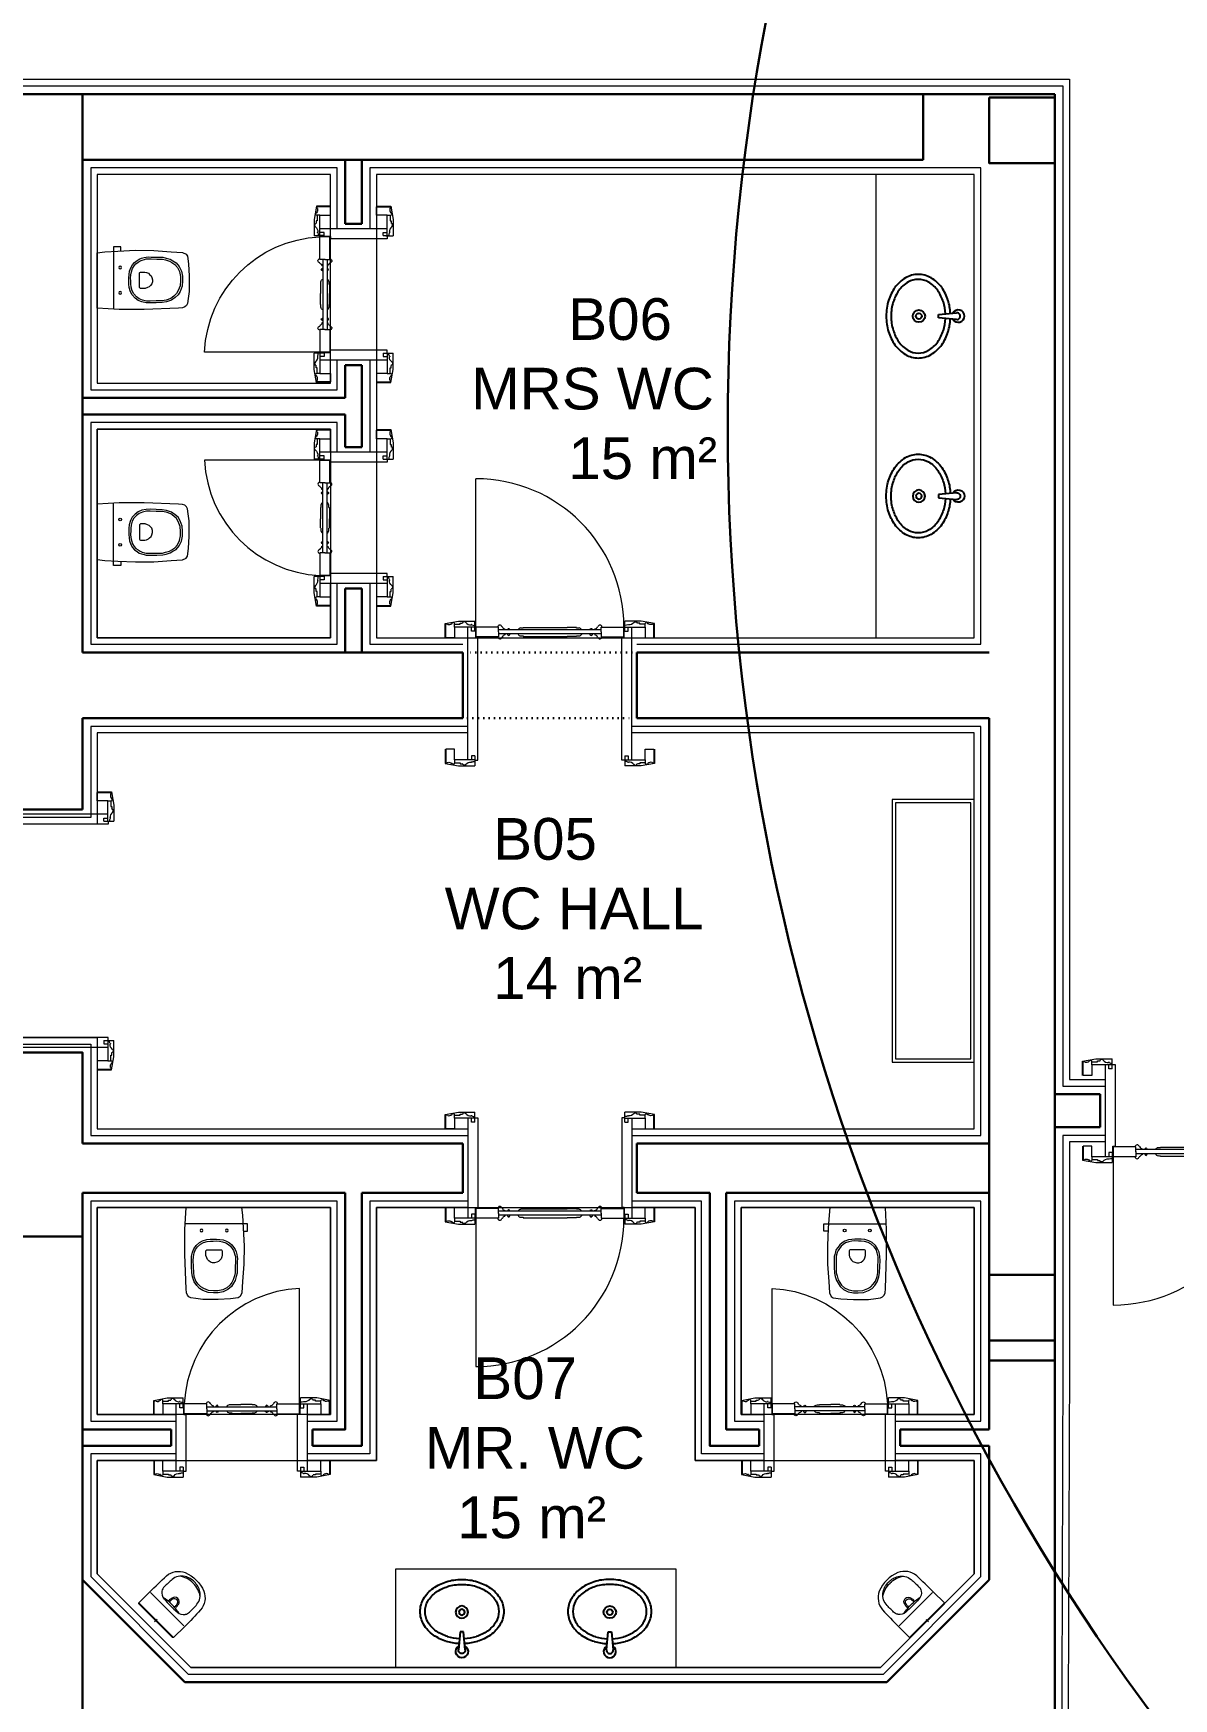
# Model space of a CAD drawing. Header units: millimetres. Extents: x 4346 to 24970, y -10214 to -5839.
# Drawn here: x 7151 to 7846, y -7929 to -6915 of the extents above; entities that cross this region are included whole.
import ezdxf

# ---------------------------------------------------------------- set-up
doc = ezdxf.new("R2010")
doc.units = ezdxf.units.MM
doc.set_wipeout_variables(frame=1)
doc.linetypes.add('A190-SU-10.01-01_R01$0$DOT2', pattern=[3.175, 0, -3.175])
doc.layers.add('a_mermer', color=143, linetype='Continuous', lineweight=0, transparency=0.2)
doc.layers.add('a_parke', color=35, linetype='Continuous', lineweight=0, transparency=0.2)
for name, color, linetype, lineweight in [('Duvar', 7, 'Continuous', 30), ('duvar mevcut', 55, 'Continuous', 30), ('Kolon', 6, 'Continuous', 35), ('QAPI_UST_KESIM', 1, 'Continuous', 5), ('TEFRIS', 11, 'Continuous', 15), ('Tefriş', 31, 'Continuous', 13), ('WL - ALÇIPAN KAPLAMA', 30, 'Continuous', 15), ('YAZıMAHAL', 152, 'Continuous', 20)]:
    doc.layers.add(name, color=color, linetype=linetype, lineweight=lineweight)
doc.layers.add('YH-A-01-R.Fi-100_TYPE2$0$A_furn-wet', color=113, linetype='Continuous')
doc.styles.add('STYLUS BT', font='stylu.ttf')

# ---------------------------------------------------------------- blocks, each defined once
blk = doc.blocks.new('kapipervaz')
at = {"layer": 'QAPI_UST_KESIM'}
for p, q in [((76393.2, 185959.7), (76395.2, 185959.7)), ((76393.2, 185959.7), (76393.2, 185956.3)), ((76395.2, 185959.7), (76395.2, 185957.2)), ((76405.6, 185957.2), (76405.6, 185963.7)), ((76405.6, 185963.7), (76410.8, 185963.7)), ((76410.8, 185963.7), (76410.8, 185955.7)), ((76393.2, 185957.2), (76405.6, 185957.2)), ((76402.2, 185954.9), (76400.8, 185954.9)), ((76405.6, 185955.5), (76402.2, 185955.5)), ((76402.2, 185955.5), (76402.2, 185954.9)), ((76405.6, 185957.2), (76405.6, 185955.5)), ((76405.6, 185955.5), (76405.6, 185955.1)), ((76407, 185955.1), (76407.2, 185955.1))]:
    blk.add_line(p, q, dxfattribs=at)
for centre, radius, start, end in [((76393.3, 185956.3), 0.154, 164.5943, 245.8606), ((76393.7, 185953.6), 2.61, 60.471, 98.9376), ((76395.2, 185956), 0.275, 217.0222, 348.7051), ((76395.7, 185952.3), 3.62, 35.9499, 94.6026), ((76399.6, 185955.1), 1.15, 211.4655, 352.0444), ((76406.3, 185955.3), 0.766, 199.2135, 337.6241), ((76409, 185953), 2.73, 74.455, 132.3462), ((76410.3, 185955.8), 0.516, 194.6871, 347.1328)]:
    blk.add_arc(centre, radius, start, end, dxfattribs=at)
blk = doc.blocks.new('papuc1')
at = {"layer": 'QAPI_UST_KESIM'}
for p, q in [((76393.2, 185928.6), (76401.3, 185930.1)), ((76393.2, 185920), (76393.2, 185928.6)), ((76401.3, 185930.1), (76411.2, 185930.1)), ((76411.2, 185925.7), (76411.2, 185930.1))]:
    blk.add_line(p, q, dxfattribs=at)
blk = doc.blocks.new('k16')
at = {"layer": 'QAPI_UST_KESIM'}
for p, q in [((-6.1, 27.3), (-6.1, -33.9)), ((-1.8, 27.3), (0, 27.3)), ((0, 27.3), (0, -27.3)), ((89.6, 27.3), (87.8, 27.3)), ((87.8, 27.3), (87.8, -27.3)), ((93.9, 27.3), (93.9, -33.9)), ((-1.4, -27.3), (0, -27.3)), ((-1.2, -27.8), (-1.2, -33.9)), ((-1.2, -33.8), (-1.2, -27.8)), ((12.6, -27.8), (-1.2, -27.8)), ((12.6, -30.8), (12.6, -27.8)), ((75.2, -29.5), (12.6, -29.5)), ((14.9, -27.6), (14.6, -27.6)), ((16.5, -29.5), (16.5, -28.9)), ((27.6, -28.3), (27.6, -28)), ((27.6, -28), (54.5, -28)), ((60.1, -28), (54.5, -28)), ((60.1, -28.3), (60.1, -28)), ((71.3, -29.5), (71.3, -28.9)), ((72.9, -27.6), (73.2, -27.6)), ((75.2, -27.8), (89, -27.8)), ((75.2, -30.8), (75.2, -27.8)), ((89.2, -27.3), (87.8, -27.3)), ((89, -27.8), (89, -33.9)), ((12.6, -33.8), (-1.2, -33.8)), ((12.6, -30.7), (12.6, -33.8)), ((75.2, -32), (12.6, -32)), ((14.9, -33.9), (14.6, -33.9)), ((16.5, -32), (16.5, -32.6)), ((27.6, -33.2), (27.6, -33.5)), ((27.6, -33.5), (54.5, -33.5)), ((60.1, -33.5), (54.5, -33.5)), ((60.1, -33.2), (60.1, -33.5)), ((71.3, -32), (71.3, -32.6)), ((72.9, -33.9), (73.2, -33.9)), ((75.2, -30.7), (75.2, -33.8)), ((75.2, -33.8), (89, -33.8))]:
    blk.add_line(p, q, dxfattribs=at)
for points in [[(-1.8, -33.8), (-1.4, -33.8), (-1.4, -27.3)], [(89.2, -27.3), (89.2, -33.8), (89.6, -33.8)], [(-1.2, -33.9), (-1.2, -124.1)]]:
    blk.add_lwpolyline(points, dxfattribs=at)
for points in [[(18, -29.5), (18, -29), (18.3, -29, -1), (19.3, -29), (19.5, -29), (19.5, -29.5)], [(68.3, -29.6), (68.3, -29.1), (68.5, -29.1, -1), (69.5, -29.1), (69.8, -29.1), (69.8, -29.6)], [(18, -32), (18, -32.5), (18.3, -32.5, 1), (19.3, -32.5), (19.5, -32.5), (19.5, -32)], [(68.3, -32), (68.3, -32.5), (68.5, -32.5, 1), (69.5, -32.5), (69.8, -32.5), (69.8, -32)]]:
    blk.add_lwpolyline(points, format="xyb", dxfattribs=at)
for centre, radius, start, end in [((13.4, -27.8), 1.2, 5.6023, 180.4803), ((16.8, -27), 2, 199.6761, 263.2827), ((26.3, -30.3), 1.92, 94.5143, 156.6514), ((27.1, -41.4), 13.1, 87.45, 94.1021), ((60.7, -41.4), 13.1, 85.8979, 92.55), ((61.5, -30.3), 1.92, 23.3486, 85.4857), ((71, -27), 2, 276.7173, 340.3239), ((74.4, -27.8), 1.2, 359.5197, 174.3977), ((-1.2, -33.9), 90.2, 270, 0), ((-1.2, -33.9), 90.2, 270, 0), ((13.4, -33.8), 1.2, 179.5197, 354.3977), ((16.8, -34.6), 2, 96.7173, 160.3239), ((26.3, -31.3), 1.92, 203.3486, 265.4857), ((27.1, -20.1), 13.1, 265.8979, 272.55), ((60.7, -20.1), 13.1, 267.45, 274.1021), ((61.5, -31.3), 1.92, 274.5143, 336.6514), ((71, -34.6), 2, 19.6761, 83.2827), ((74.4, -33.8), 1.2, 185.6023, 0.4803)]:
    blk.add_arc(centre, radius, start, end, dxfattribs=at)
for name, p in [('papuc1', (-76413, -185899.3)), ('kapipervaz', (-76303.6, -185991))]:
    blk.add_blockref(name, p, dxfattribs=at)
at = {"layer": 'QAPI_UST_KESIM', "rotation": 180}
for name, p in [('kapipervaz', (76391.4, 185984.4)), ('papuc1', (76500.8, 185892.7))]:
    blk.add_blockref(name, p, dxfattribs=at)
at = {"layer": 'QAPI_UST_KESIM', "extrusion": (0, 0, -1), "zscale": -1}
for name, p in [('papuc1', (-76500.8, -185899.3)), ('kapipervaz', (-76391.4, -185991))]:
    blk.add_blockref(name, p, dxfattribs=at)
at = {"layer": 'QAPI_UST_KESIM', "extrusion": (0, 0, -1), "zscale": -1, "rotation": 180}
for name, p in [('kapipervaz', (76303.6, 185984.4)), ('papuc1', (76413, 185892.7))]:
    blk.add_blockref(name, p, dxfattribs=at)
blk = doc.blocks.new('k06')
at = {"layer": 'QAPI_UST_KESIM'}
for p, q in [((13258.7, -985.5), (13258.7, -944.4)), ((13263.4, -951), (13264.8, -951)), ((13263.6, -950.5), (13263.6, -944.4)), ((13277.4, -944.5), (13263.6, -944.5)), ((13277.4, -950.5), (13263.6, -950.5)), ((13264.8, -985.5), (13264.8, -951)), ((13277.4, -947.6), (13277.4, -944.5)), ((13277.4, -946.3), (13320, -946.3)), ((13277.4, -947.5), (13277.4, -950.5)), ((13277.4, -948.8), (13320, -948.8)), ((13279.7, -944.4), (13279.4, -944.4)), ((13279.7, -950.6), (13279.4, -950.6)), ((13281.3, -946.3), (13281.3, -945.7)), ((13281.3, -948.8), (13281.3, -949.3)), ((13292.5, -945.1), (13292.5, -944.8)), ((13292.5, -944.8), (13298.1, -944.8)), ((13292.5, -949.9), (13292.5, -950.3)), ((13292.5, -950.3), (13298.1, -950.3)), ((13304.9, -944.8), (13298.1, -944.8)), ((13304.9, -950.3), (13298.1, -950.3)), ((13304.9, -945.1), (13304.9, -944.8)), ((13304.9, -949.9), (13304.9, -950.3)), ((13316, -946.3), (13316, -945.7)), ((13316, -948.8), (13316, -949.3)), ((13317.7, -944.4), (13318, -944.4)), ((13317.7, -950.6), (13318, -950.6)), ((13320, -944.5), (13333.8, -944.5)), ((13320, -947.6), (13320, -944.5)), ((13320, -947.5), (13320, -950.5)), ((13320, -950.5), (13333.8, -950.5)), ((13332.6, -985.5), (13332.6, -951)), ((13334, -951), (13332.6, -951)), ((13333.8, -950.5), (13333.8, -944.4)), ((13333.8, -944.5), (13333.8, -950.5)), ((13338.7, -985.5), (13338.7, -944.4)), ((13263, -985.5), (13264.8, -985.5)), ((13334.4, -985.5), (13332.6, -985.5))]:
    blk.add_line(p, q, dxfattribs=at)
for points in [[(13333.8, -944.4), (13333.8, -874.2)], [(13263.4, -951), (13263.4, -944.5), (13263, -944.5)], [(13334.4, -944.5), (13334, -944.5), (13334, -951)]]:
    blk.add_lwpolyline(points, dxfattribs=at)
for points in [[(13284.3, -946.3), (13284.3, -945.8), (13284.1, -945.8, 1), (13283.1, -945.8), (13282.8, -945.8), (13282.8, -946.3)], [(13284.3, -948.7), (13284.3, -949.2), (13284.1, -949.2, -1), (13283.1, -949.2), (13282.8, -949.2), (13282.8, -948.7)], [(13314.6, -946.3), (13314.6, -945.8), (13314.3, -945.8, 1), (13313.3, -945.8), (13313.1, -945.8), (13313.1, -946.3)], [(13314.6, -948.8), (13314.6, -949.3), (13314.3, -949.3, -1), (13313.3, -949.3), (13313.1, -949.3), (13313.1, -948.8)]]:
    blk.add_lwpolyline(points, format="xyb", dxfattribs=at)
for centre, radius, start, end in [((13337.3, -947.9), 73.8, 92.7152, 177.2848), ((13278.2, -944.5), 1.2, 5.6023, 180.4803), ((13278.2, -950.5), 1.2, 179.5197, 354.3977), ((13281.6, -943.7), 2, 199.6761, 263.2827), ((13281.6, -951.3), 2, 96.7173, 160.3239), ((13291.1, -947), 1.92, 94.5143, 156.6514), ((13291.1, -948), 1.92, 203.3486, 265.4857), ((13291.9, -958.2), 13.1, 87.45, 94.1021), ((13291.9, -936.9), 13.1, 265.8979, 272.55), ((13305.5, -958.2), 13.1, 85.8979, 92.55), ((13305.5, -936.9), 13.1, 267.45, 274.1021), ((13306.3, -947), 1.92, 23.3486, 85.4857), ((13306.3, -948), 1.92, 274.5143, 336.6514), ((13315.8, -943.7), 2, 276.7173, 340.3239), ((13315.8, -951.3), 2, 19.6761, 83.2827), ((13319.2, -944.5), 1.2, 359.5197, 174.3977), ((13319.2, -950.5), 1.2, 185.6023, 0.4803)]:
    blk.add_arc(centre, radius, start, end, dxfattribs=at)
for name, p in [('papuc1', (-63148.2, -186871)), ('kapipervaz', (-63058.8, -186942.7))]:
    blk.add_blockref(name, p, dxfattribs=at)
at = {"layer": 'QAPI_UST_KESIM', "rotation": 180}
for name, p in [('kapipervaz', (89656.1, 185012.7)), ('papuc1', (89745.6, 184941))]:
    blk.add_blockref(name, p, dxfattribs=at)
at = {"layer": 'QAPI_UST_KESIM', "extrusion": (0, 0, -1), "zscale": -1}
for name, p in [('papuc1', (-89745.6, -186871)), ('kapipervaz', (-89656.1, -186942.7))]:
    blk.add_blockref(name, p, dxfattribs=at)
at = {"layer": 'QAPI_UST_KESIM', "extrusion": (0, 0, -1), "zscale": -1, "rotation": 180}
for name, p in [('kapipervaz', (63058.8, 185012.7)), ('papuc1', (63148.2, 184941))]:
    blk.add_blockref(name, p, dxfattribs=at)
blk = doc.blocks.new('YH-A-01-R.Fi-100_TYPE1$0$metropole')
blk.add_wipeout([(-16.9, 0), (16.9, 0), (17.4, -9.8), (17.6, -13.4), (17.6, -28.6), (17.3, -39), (16.8, -50.7), (16.7, -51.8), (16.1, -53.4), (15.2, -54.4), (14, -54.9), (6.7, -55.9), (-2.6, -56), (-14.8, -55), (-16.1, -54.1), (-17.1, -51.9), (-18.3, -34.4), (-18.4, -23.2), (-17.7, -9.8), (-17.4, -4.7)])
for points in [[(-2.6, -56), (2.6, -56), (6.7, -55.9), (11, -55.3), (14, -54.9), (15.2, -54.4), (16.1, -53.4), (16.7, -51.8), (16.9, -49.5), (17.6, -28.6), (17.6, -24.2), (17.6, -13.4), (16.9, 0), (-16.9, 0), (-16.9, 0), (-17.4, -4.7), (-17.9, -12.5), (-18.4, -23.2), (-18.3, -34.4), (-17.5, -44.9), (-17.1, -51.9), (-16.1, -54.1), (-14.8, -55), (-10.2, -55.6)], [(0.5, -19.2), (-1.7, -19.2), (-3.6, -19.4), (-5.6, -19.7), (-7.7, -20.4), (-9.5, -21.5), (-10.9, -22.6), (-12.1, -24.2), (-13, -25.6), (-13.5, -27), (-13.9, -28.5), (-14.2, -29.7), (-14.3, -31.2), (-14.2, -32.8), (-14.2, -36.3), (-14.1, -39.9), (-13.6, -41.9), (-12.9, -44.4), (-11.9, -46.1), (-10.7, -48.1), (-8.5, -49.8), (-5.7, -51.2), (-2.6, -51.8), (0.3, -51.9), (3.5, -51.6), (6.7, -50.4), (8.8, -49.2), (10.4, -47.5), (12, -45.2), (13, -42.2), (13.4, -39.6), (13.6, -35.8), (13.7, -32.3), (13.6, -29.8), (13.1, -27.1), (12.2, -25), (10.8, -23), (8.8, -21.3), (6.9, -20.2), (4.3, -19.5), (2.2, -19.3)], [(3.9, -25.7), (-4.6, -25.7), (-4.9, -25.9), (-5.1, -26.3), (-5.1, -29), (-4.9, -30), (-4.4, -31.1), (-3.7, -31.9), (-2.9, -32.8), (-1.8, -33.3), (-0.4, -33.7), (0.8, -33.7), (2.1, -33.3), (3.1, -32.4), (3.9, -31.5), (4.3, -30.6), (4.8, -29.2), (4.8, -26.3), (4.5, -25.9), (4.2, -25.8)]]:
    blk.add_lwpolyline(points, close=True)
for points in [[(-18, -14.3), (-20.5, -14.3), (-20.5, -9.8), (-17.7, -9.8), (17.4, -9.8)], [(0.5, -20.4), (-1.7, -20.3), (-3.5, -20.5), (-5.3, -20.8), (-7.3, -21.5), (-8.9, -22.4), (-10.1, -23.4), (-11.1, -24.8), (-11.9, -26.1), (-12.4, -27.3), (-12.8, -28.7), (-13.1, -29.8), (-13.1, -31.2), (-13.1, -32.8), (-13, -36.3), (-13, -39.7), (-12.5, -41.6), (-11.8, -43.9), (-10.9, -45.5), (-9.8, -47.3), (-7.9, -48.9), (-5.4, -50.1), (-2.5, -50.7), (0.2, -50.7), (3.2, -50.4), (6.2, -49.3), (8, -48.3), (9.5, -46.7), (10.9, -44.7), (11.9, -41.9), (12.3, -39.5), (12.4, -35.8), (12.6, -32.3), (12.5, -29.9), (12, -27.5), (11.2, -25.6), (10, -23.8), (8.2, -22.2), (6.4, -21.2), (4.1, -20.6), (2.1, -20.4), (0.5, -20.4)]]:
    blk.add_lwpolyline(points)
for centre in [(-7.9, -14), (7.5, -14)]:
    blk.add_circle(centre, 0.84)
blk = doc.blocks.new('fghdgfhhg')
at = {"layer": 'YH-A-01-R.Fi-100_TYPE2$0$A_furn-wet'}
for p, q in [((14593.5, -5515.4), (14604.5, -5514.4)), ((14593.5, -5517.4), (14593.5, -5515.4)), ((14604.5, -5518.4), (14593.5, -5517.4))]:
    blk.add_line(p, q, dxfattribs=at)
for radius in [3.77, 1.77]:
    blk.add_circle((14581.5, -5516.4), radius, dxfattribs=at)
for centre, radius, start, end in [((14584, -5511.2), 21, 120.3538, 144.7276), ((14584, -5511.2), 18, 120.3538, 144.7276), ((14581.1, -5506.4), 15.4, 90, 120.3538), ((14581.1, -5506.4), 12.4, 90, 120.3538), ((14581.1, -5506.4), 15.4, 59.6462, 90), ((14581.1, -5506.4), 12.4, 59.6462, 90), ((14578.3, -5511.2), 18, 35.2724, 59.6462), ((14578.3, -5511.2), 21, 35.2724, 59.6462), ((14588.5, -5514.4), 26.5, 144.7276, 163.6705), ((14588.5, -5514.4), 23.5, 144.7276, 163.6705), ((14573.8, -5514.4), 23.5, 16.3295, 35.2724), ((14573.8, -5514.4), 26.5, 16.3295, 35.2724), ((14595.5, -5516.4), 33.9, 163.6705, 180), ((14595.5, -5516.4), 30.9, 163.6705, 180), ((14566.8, -5516.4), 30.9, 2.5452, 16.3295), ((14566.8, -5516.4), 33.9, 2.7799, 16.3295), ((14605.5, -5516.4), 3.77, 208.3615, 151.6385), ((14604.7, -5516.4), 2.01, 264.8056, 95.1944), ((14595.5, -5516.4), 33.9, 180, 196.3295), ((14588.5, -5518.5), 26.5, 196.3295, 215.2724), ((14595.5, -5516.4), 30.9, 180, 196.3295), ((14588.5, -5518.5), 23.5, 196.3295, 215.2724), ((14573.8, -5518.5), 23.5, 324.7276, 343.6705), ((14573.8, -5518.5), 26.5, 324.7276, 343.6705), ((14566.8, -5516.4), 30.9, 343.6705, 357.4548), ((14566.8, -5516.4), 33.9, 343.6705, 357.2201), ((14584, -5521.7), 21, 215.2724, 239.6462), ((14584, -5521.7), 18, 215.2724, 239.6462), ((14578.3, -5521.7), 18, 300.3538, 324.7276), ((14578.3, -5521.7), 21, 300.3538, 324.7276), ((14581.1, -5526.5), 15.4, 239.6462, 270), ((14581.1, -5526.5), 12.4, 239.6462, 270), ((14581.1, -5526.5), 12.4, 270, 300.3538), ((14581.1, -5526.5), 15.4, 270, 300.3538)]:
    blk.add_arc(centre, radius, start, end, dxfattribs=at)
blk = doc.blocks.new('Pisuar')
at = {"color": 0}
blk.add_wipeout([(7778.6, 24302.9), (7761.6, 24303), (7754.6, 24303.2), (7750.5, 24304.3), (7748, 24306), (7746.3, 24307.9), (7745, 24310.2), (7744, 24313.6), (7743.6, 24316.3), (7743.7, 24320.2), (7744.5, 24324), (7745.8, 24327.2), (7747, 24328.8), (7748.9, 24330.5), (7751, 24331.6), (7753, 24332.3), (7753.8, 24332.5), (7756.5, 24332.6), (7763.2, 24332.8), (7770.1, 24332.9), (7778.1, 24332.9), (7778.6, 24332.9)], dxfattribs=at)
for p, q in [((7768.6, 24332.9), (7768.6, 24332.9)), ((7768.6, 24332.3), (7768.6, 24303.5)), ((7778.1, 24332.9), (7778.1, 24302.9)), ((7777.4, 24317.9), (7779.5, 24317.9)), ((7768.6, 24302.9), (7768.6, 24302.9))]:
    blk.add_line(p, q, dxfattribs=at)
blk.add_lwpolyline([(7768.6, 24332.9), (7778.1, 24332.9), (7778.6, 24332.4), (7778.6, 24303.4), (7778.1, 24302.9), (7768.6, 24302.9, -0.006337), (7754.6, 24303.2, -0.268631), (7745.1, 24309.9, -0.189462), (7745.1, 24325.9, -0.268631), (7754.6, 24332.6, -0.006337)], format="xyb", close=True, dxfattribs=at)
for centre, radius, start, end in [((7760.4, 24318.4), 14.1, 143.7757, 182.0592), ((7754.5, 24319.9), 8.73, 94.9893, 149.8807), ((7759.8, 24238.1), 90.7, 89.6575, 93.8236), ((7760.4, 24324.4), 4.38, 52.1143, 91.535), ((7759.6, 24323), 6.02, 5.0611, 53.8927), ((7757.1, 24318.2), 11.9, 149.0087, 181.3896), ((7757.1, 24317.6), 11.9, 178.6104, 210.9913), ((7760.4, 24317.4), 14.1, 177.9408, 216.2243), ((7762.3, 24317.9), 2.8, 99.8205, 180.1799), ((7762.3, 24317.9), 2.8, 179.8201, 260.1795), ((7762.6, 24317.9), 2.14, 104.3174, 180.1714), ((7762.6, 24317.9), 2.14, 179.8286, 255.6826), ((7764.6, 24305.9), 15, 91.6951, 100.5635), ((7764.9, 24305.9), 14.3, 94.5284, 101.2438), ((7764.9, 24329.9), 14.3, 258.7562, 265.4716), ((7763.6, 24319), 1.25, 34.6133, 86.3141), ((7763.6, 24316.8), 1.25, 273.6859, 325.3868), ((7799.9, 24317.9), 35.3, 168.6593, 179.9709), ((7799.9, 24317.9), 35.3, 180.0291, 191.3407), ((7712.2, 24318), 53.6, 359.8771, 5.9485), ((7712.2, 24317.8), 53.6, 354.0515, 0.1229), ((7754.5, 24315.9), 8.73, 210.1193, 265.0107), ((7759.8, 24397.7), 90.7, 266.1764, 270.3425), ((7760.4, 24311.3), 4.38, 268.465, 307.8857), ((7764.6, 24329.9), 15, 259.4365, 268.3049), ((7759.6, 24312.7), 6.02, 306.1073, 354.9389)]:
    blk.add_arc(centre, radius, start, end, dxfattribs=at)
blk = doc.blocks.new('k15')
at = {"layer": 'QAPI_UST_KESIM'}
for p, q in [((-6.1, -41.5), (-6.1, 39.6)), ((-1.4, 33), (0, 33)), ((-1.2, 33.5), (-1.2, 39.6)), ((-1.2, 39.5), (-1.2, 33.5)), ((12.6, 39.5), (-1.2, 39.5)), ((12.6, 33.5), (-1.2, 33.5)), ((0, -41.5), (0, 33)), ((12.6, 36.5), (12.6, 39.5)), ((75.2, 37.7), (12.6, 37.7)), ((12.6, 36.6), (12.6, 33.5)), ((75.2, 35.3), (12.6, 35.3)), ((14.9, 39.6), (14.6, 39.6)), ((14.9, 33.4), (14.6, 33.4)), ((16.5, 37.7), (16.5, 38.3)), ((16.5, 35.3), (16.5, 34.7)), ((27.6, 38.9), (27.6, 39.2)), ((27.6, 39.2), (54.5, 39.2)), ((27.6, 34.1), (27.6, 33.8)), ((27.6, 33.8), (54.5, 33.8)), ((60.1, 39.2), (54.5, 39.2)), ((60.1, 33.8), (54.5, 33.8)), ((60.1, 38.9), (60.1, 39.2)), ((60.1, 34.1), (60.1, 33.8)), ((71.3, 37.7), (71.3, 38.3)), ((71.3, 35.3), (71.3, 34.7)), ((72.9, 39.6), (73.2, 39.6)), ((72.9, 33.4), (73.2, 33.4)), ((75.2, 39.5), (89, 39.5)), ((75.2, 36.5), (75.2, 39.5)), ((75.2, 36.6), (75.2, 33.5)), ((75.2, 33.5), (89, 33.5)), ((87.8, -41.5), (87.8, 33)), ((89.2, 33), (87.8, 33)), ((89, 33.5), (89, 39.6)), ((93.9, -41.5), (93.9, 39.6)), ((-1.8, -41.5), (0, -41.5)), ((89.6, -41.5), (87.8, -41.5))]:
    blk.add_line(p, q, dxfattribs=at)
for points in [[(-1.2, 39.6), (-1.2, 129.8)], [(-1.8, 39.6), (-1.4, 39.6), (-1.4, 33)], [(89.2, 33), (89.2, 39.6), (89.6, 39.6)]]:
    blk.add_lwpolyline(points, dxfattribs=at)
for points in [[(18, 37.7), (18, 38.2), (18.3, 38.2, -1), (19.3, 38.2), (19.5, 38.2), (19.5, 37.7)], [(18, 35.3), (18, 34.8), (18.3, 34.8, 1), (19.3, 34.8), (19.5, 34.8), (19.5, 35.3)], [(68.3, 37.7), (68.3, 38.2), (68.5, 38.2, -1), (69.5, 38.2), (69.8, 38.2), (69.8, 37.7)], [(68.3, 35.3), (68.3, 34.8), (68.5, 34.8, 1), (69.5, 34.8), (69.8, 34.8), (69.8, 35.3)]]:
    blk.add_lwpolyline(points, format="xyb", dxfattribs=at)
for centre, radius, start, end in [((-1.2, 39.6), 90.2, 0, 90), ((-1.2, 39.6), 90.2, 0, 90), ((13.4, 39.5), 1.2, 5.6023, 180.4803), ((74.4, 39.5), 1.2, 359.5197, 174.3977), ((13.4, 33.5), 1.2, 179.5197, 354.3977), ((16.8, 40.3), 2, 199.6761, 263.2827), ((16.8, 32.7), 2, 96.7173, 160.3239), ((26.3, 37), 1.92, 94.5143, 156.6514), ((26.3, 36), 1.92, 203.3486, 265.4857), ((27.1, 25.8), 13.1, 87.45, 94.1021), ((27.1, 47.2), 13.1, 265.8979, 272.55), ((60.7, 25.8), 13.1, 85.8979, 92.55), ((60.7, 47.2), 13.1, 267.45, 274.1021), ((61.5, 37), 1.92, 23.3486, 85.4857), ((61.5, 36), 1.92, 274.5143, 336.6514), ((71, 40.3), 2, 276.7173, 340.3239), ((71, 32.7), 2, 19.6761, 83.2827), ((74.4, 33.5), 1.2, 185.6023, 0.4803)]:
    blk.add_arc(centre, radius, start, end, dxfattribs=at)
at = {"layer": 'QAPI_UST_KESIM', "extrusion": (0, 0, -1), "xscale": -1, "zscale": -1}
for name, p in [('papuc1', (76413, -185887)), ('kapipervaz', (76303.6, -185998.6))]:
    blk.add_blockref(name, p, dxfattribs=at)
at = {"layer": 'QAPI_UST_KESIM', "extrusion": (0, 0, -1), "xscale": -1, "zscale": -1, "rotation": 180}
for name, p in [('kapipervaz', (-76391.4, 185996.7)), ('papuc1', (-76500.8, 185885.1))]:
    blk.add_blockref(name, p, dxfattribs=at)
at = {"layer": 'QAPI_UST_KESIM', "xscale": -1}
for name, p in [('papuc1', (76500.8, -185887)), ('kapipervaz', (76391.4, -185998.6))]:
    blk.add_blockref(name, p, dxfattribs=at)
at = {"layer": 'QAPI_UST_KESIM', "xscale": -1, "rotation": 180}
for name, p in [('kapipervaz', (-76303.6, 185996.7)), ('papuc1', (-76413, 185885.1))]:
    blk.add_blockref(name, p, dxfattribs=at)
blk = doc.blocks.new('k17')
at = {"layer": 'QAPI_UST_KESIM'}
for p, q in [((-6.1, 24.8), (-6.1, -31.4)), ((-1.8, 24.8), (0, 24.8)), ((0, 24.8), (0, -24.8)), ((89.6, 24.8), (87.8, 24.8)), ((87.8, 24.8), (87.8, -24.8)), ((93.9, 24.8), (93.9, -31.4)), ((-1.4, -24.8), (0, -24.8)), ((-1.2, -25.3), (-1.2, -31.4)), ((-1.2, -31.3), (-1.2, -25.3)), ((12.6, -25.3), (-1.2, -25.3)), ((12.6, -28.3), (12.6, -25.3)), ((75.2, -27), (12.6, -27)), ((12.6, -28.2), (12.6, -31.3)), ((75.2, -29.5), (12.6, -29.5)), ((14.9, -25.1), (14.6, -25.1)), ((16.5, -27), (16.5, -26.4)), ((16.5, -29.5), (16.5, -30.1)), ((27.6, -25.8), (27.6, -25.5)), ((27.6, -25.5), (54.5, -25.5)), ((60.1, -25.5), (54.5, -25.5)), ((60.1, -25.8), (60.1, -25.5)), ((71.3, -27), (71.3, -26.4)), ((71.3, -29.5), (71.3, -30.1)), ((72.9, -25.1), (73.2, -25.1)), ((75.2, -25.3), (89, -25.3)), ((75.2, -28.3), (75.2, -25.3)), ((75.2, -28.2), (75.2, -31.3)), ((89.2, -24.8), (87.8, -24.8)), ((89, -25.3), (89, -31.4)), ((12.6, -31.3), (-1.2, -31.3)), ((14.9, -31.4), (14.6, -31.4)), ((27.6, -30.7), (27.6, -31)), ((27.6, -31), (54.5, -31)), ((60.1, -31), (54.5, -31)), ((60.1, -30.7), (60.1, -31)), ((72.9, -31.4), (73.2, -31.4)), ((75.2, -31.3), (89, -31.3))]:
    blk.add_line(p, q, dxfattribs=at)
for points in [[(-1.8, -31.3), (-1.4, -31.3), (-1.4, -24.8)], [(89.2, -24.8), (89.2, -31.3), (89.6, -31.3)], [(-1.2, -31.4), (-1.2, -121.6)]]:
    blk.add_lwpolyline(points, dxfattribs=at)
for points in [[(18, -27), (18, -26.5), (18.3, -26.5, -1), (19.3, -26.5), (19.5, -26.5), (19.5, -27)], [(18, -29.5), (18, -30), (18.3, -30, 1), (19.3, -30), (19.5, -30), (19.5, -29.5)], [(68.3, -27.1), (68.3, -26.6), (68.5, -26.6, -1), (69.5, -26.6), (69.8, -26.6), (69.8, -27.1)], [(68.3, -29.5), (68.3, -30), (68.5, -30, 1), (69.5, -30), (69.8, -30), (69.8, -29.5)]]:
    blk.add_lwpolyline(points, format="xyb", dxfattribs=at)
for centre, radius, start, end in [((13.4, -25.3), 1.2, 5.6023, 180.4803), ((16.8, -24.5), 2, 199.6761, 263.2827), ((16.8, -32.1), 2, 96.7173, 160.3239), ((26.3, -27.8), 1.92, 94.5143, 156.6514), ((26.3, -28.8), 1.92, 203.3486, 265.4857), ((27.1, -38.9), 13.1, 87.45, 94.1021), ((60.7, -38.9), 13.1, 85.8979, 92.55), ((61.5, -27.8), 1.92, 23.3486, 85.4857), ((61.5, -28.8), 1.92, 274.5143, 336.6514), ((71, -24.5), 2, 276.7173, 340.3239), ((71, -32.1), 2, 19.6761, 83.2827), ((74.4, -25.3), 1.2, 359.5197, 174.3977), ((-1.2, -31.4), 90.2, 270, 0), ((-1.2, -31.4), 90.2, 270, 0), ((13.4, -31.3), 1.2, 179.5197, 354.3977), ((27.1, -17.6), 13.1, 265.8979, 272.55), ((60.7, -17.6), 13.1, 267.45, 274.1021), ((74.4, -31.3), 1.2, 185.6023, 0.4803)]:
    blk.add_arc(centre, radius, start, end, dxfattribs=at)
for name, p in [('papuc1', (-76413, -185901.8)), ('kapipervaz', (-76303.6, -185988.5))]:
    blk.add_blockref(name, p, dxfattribs=at)
at = {"layer": 'QAPI_UST_KESIM', "rotation": 180}
for name, p in [('kapipervaz', (76391.4, 185981.9)), ('papuc1', (76500.8, 185895.2))]:
    blk.add_blockref(name, p, dxfattribs=at)
at = {"layer": 'QAPI_UST_KESIM', "extrusion": (0, 0, -1), "zscale": -1}
for name, p in [('papuc1', (-76500.8, -185901.8)), ('kapipervaz', (-76391.4, -185988.5))]:
    blk.add_blockref(name, p, dxfattribs=at)
at = {"layer": 'QAPI_UST_KESIM', "extrusion": (0, 0, -1), "zscale": -1, "rotation": 180}
for name, p in [('kapipervaz', (76303.6, 185981.9)), ('papuc1', (76413, 185895.2))]:
    blk.add_blockref(name, p, dxfattribs=at)
blk = doc.blocks.new('k24')
at = {"layer": 'QAPI_UST_KESIM'}
for p, q in [((60.7, -2.9), (-30.4, -2.9)), ((-30.4, -7.6), (-30.4, -7.2)), ((-30.4, -7.6), (-23.8, -7.6)), ((-30.4, -7.8), (-23.8, -7.8)), ((-30.1, -7.8), (-24.1, -7.8)), ((-23.8, -7.6), (-23.8, -9)), ((60.7, -9), (-23.8, -9)), ((60.7, -7.2), (60.7, -9)), ((-30.4, -140), (-23.8, -140)), ((-30.4, -140.2), (-30.4, -140.6)), ((-30.4, -140.2), (-23.8, -140.2)), ((-30.1, -140), (-24.1, -140)), ((-23.8, -140.2), (-23.8, -138.8)), ((60.7, -138.8), (-23.8, -138.8)), ((60.7, -140.6), (60.7, -138.8)), ((60.7, -144.9), (-30.4, -144.9))]:
    blk.add_line(p, q, dxfattribs=at)
at = {"layer": 'QAPI_UST_KESIM', "extrusion": (0, 0, -1), "zscale": -1}
for name, p, rotation in [('papuc1', (-185896.2, 76404), 270), ('kapipervaz', (185987.5, -76400.4), 90), ('kapipervaz', (-186017.8, 76252.6), 270), ('papuc1', (185865.9, -76551.8), 90)]:
    blk.add_blockref(name, p, dxfattribs=dict(at, rotation=rotation))
at = {"layer": 'QAPI_UST_KESIM', "extrusion": (0, 0, -1), "xscale": -1, "zscale": -1}
for name, p, rotation in [('papuc1', (185865.9, 76404), 90), ('kapipervaz', (-186017.8, -76400.4), 270), ('papuc1', (-185896.2, -76551.8), 270), ('kapipervaz', (185987.5, 76252.6), 90)]:
    blk.add_blockref(name, p, dxfattribs=dict(at, rotation=rotation))

msp = doc.modelspace()

# ---------------------------------------------------------------- hatches: boundary and pattern name
at = {"layer": 'Duvar'}
h = msp.add_hatch(color=256, dxfattribs=at)
h.dxf.hatch_style = 1
h.paths.add_polyline_path([(4423.2, -10136.8), (10254.2, -10136.8), (10254.2, -6058.9), (4423.2, -6058.9)], flags=16)
h.paths.add_polyline_path([(4345.7, -10214.3), (10331.8, -10214.3), (10331.8, -5981.3), (4345.7, -5981.3)])
at = {"layer": 'Duvar', "true_color": 0x636466}
h = msp.add_hatch(color=251, dxfattribs=at)
h.dxf.hatch_style = 1
h.paths.add_polyline_path([(4475, -10085.1), (10202.5, -10085.1), (10202.5, -6110.6), (4475, -6110.6)], flags=16)
h.paths.add_polyline_path([(4423.2, -10136.8), (10254.2, -10136.8), (10254.2, -6058.9), (4423.2, -6058.9)])
at = {"layer": 'Duvar'}
h = msp.add_hatch(color=256, dxfattribs=at)
h.dxf.hatch_style = 1
h.paths.add_polyline_path([(4505.1, -10054.9), (10172.4, -10054.9), (10172.4, -6140.7), (4505.1, -6140.7)], flags=16)
h.paths.add_polyline_path([(4475, -10085.1), (10202.5, -10085.1), (10202.5, -6110.6), (4475, -6110.6)])

# ---------------------------------------------------------------- linework, layer by layer
at = {"color": 1, "lineweight": 30}
msp.add_lwpolyline([(7733.3, -6954), (7773.3, -6954), (7773.3, -6994), (7733.3, -6994), (7733.3, -6954)], dxfattribs=at)
at = {"layer": 'a_mermer'}
msp.add_lwpolyline([(7360.3, -7283), (7724.3, -7283), (7724.3, -7001), (7360.3, -7001)], close=True, dxfattribs=at)
at = {"layer": 'Duvar'}
for p, q in [((7693.3, -6952), (7181.3, -6952)), ((7693.3, -6992), (7181.3, -6992)), ((7341.3, -7031), (7351.3, -7031)), ((7341.3, -7117), (7351.3, -7117)), ((7341.3, -7137), (7181.3, -7137)), ((7341.3, -7147), (7181.3, -7147)), ((7341.3, -7167), (7351.3, -7167)), ((7341.3, -7253), (7351.3, -7253)), ((7801, -7561), (7773.3, -7561)), ((7801, -7561), (7801, -7581)), ((7801, -7581), (7773.3, -7581)), ((7235.3, -7765), (7235.3, -7775)), ((7321.3, -7765), (7321.3, -7775)), ((7593.3, -7765), (7593.3, -7775)), ((7679.3, -7765), (7679.3, -7775))]:
    msp.add_line(p, q, dxfattribs=at)
for points in [[(7341.3, -7031), (7341.3, -6992)], [(7351.3, -7031), (7351.3, -6992)], [(7341.3, -7137), (7341.3, -7117)], [(7351.3, -7167), (7351.3, -7117)], [(7341.3, -7167), (7341.3, -7147)], [(7341.3, -7292), (7341.3, -7253)], [(7351.3, -7292), (7351.3, -7253)], [(7181.3, -7591), (7181.3, -7535.5), (7121.3, -7535.5), (7121.3, -7647.5)], [(7412.8, -7591), (7181.3, -7591)], [(7412.8, -7621), (7412.8, -7591)], [(7733.3, -7591), (7518.8, -7591)], [(7518.8, -7621), (7518.8, -7591)], [(7341.3, -7621), (7181.3, -7621)], [(7181.3, -7765), (7181.3, -7621)], [(7321.3, -7765), (7341.3, -7765), (7341.3, -7621)], [(7321.3, -7775), (7351.3, -7775), (7351.3, -7621)], [(7412.8, -7621), (7351.3, -7621)], [(7563.3, -7621), (7518.8, -7621)], [(7593.3, -7775), (7563.3, -7775), (7563.3, -7621)], [(7733.3, -7621), (7573.3, -7621)], [(7593.3, -7765), (7573.3, -7765), (7573.3, -7621)], [(7733.3, -7765), (7733.3, -7621)], [(7773.3, -7723), (7773.3, -7996), (7909.3, -7996), (7909.3, -8056), (7698.8, -8056), (7698.8, -7939)], [(7181.3, -7765), (7235.3, -7765)], [(7733.3, -7765), (7679.3, -7765)], [(7181.3, -7856.7), (7181.3, -7775)], [(7181.3, -7775), (7235.3, -7775)], [(7733.3, -7775), (7679.3, -7775)], [(7733.3, -7856.7), (7733.3, -7775)], [(7671.1, -7919), (7243.6, -7919)]]:
    msp.add_lwpolyline(points, dxfattribs=at)
at = {"layer": 'duvar mevcut', "lineweight": 30}
for points in [[(7121.3, -7387.5), (7121.3, -6952), (7181.3, -6952), (7181.3, -7292)], [(7693.3, -6952), (7693.3, -6992)], [(7773.3, -6952), (7693.3, -6952)], [(7773.3, -6952), (7773.3, -7723)], [(7181.3, -6992), (7181.3, -7292)], [(7181.3, -6992), (7221.3, -6992)], [(7412.8, -7292), (7181.3, -7292)], [(7412.8, -7292), (7412.8, -7332)], [(7733.3, -7292), (7518.8, -7292)], [(7518.8, -7292), (7518.8, -7332)], [(7181.3, -7332), (7181.3, -7387.5)], [(7181.3, -7332), (7412.8, -7332)], [(7518.8, -7332), (7733.3, -7332)], [(7733.3, -7332), (7733.3, -7723)], [(7121.3, -7387.5), (7181.3, -7387.5)], [(7181.3, -7647.5), (7121.3, -7647.5)], [(7181.3, -7647.5), (7181.3, -8037)], [(7733.3, -7723), (7773.3, -7723)]]:
    msp.add_lwpolyline(points, dxfattribs=at)
at = {"layer": 'duvar mevcut', "linetype": 'A190-SU-10.01-01_R01$0$DOT2', "lineweight": 30}
for points in [[(7515.8, -7292), (7415.8, -7292)], [(7415.8, -7332), (7515.8, -7332)]]:
    msp.add_lwpolyline(points, dxfattribs=at)
at = {"layer": 'Kolon', "lineweight": 30}
msp.add_lwpolyline([(7733.3, -7671), (7773.3, -7671), (7773.3, -7711), (7733.3, -7711), (7733.3, -7671)], dxfattribs=at)
at = {"layer": 'TEFRIS'}
for points in [[(7724.3, -7283), (7724.3, -7001), (7664.3, -7001), (7664.3, -7283)], [(7674.3, -7541.5), (7724.3, -7541.5), (7724.3, -7381.5), (7674.3, -7381.5)], [(7676.3, -7539.5), (7722.3, -7539.5), (7722.3, -7383.5), (7676.3, -7383.5)], [(7542.6, -7910), (7372.1, -7910), (7372.1, -7850), (7542.6, -7850)]]:
    msp.add_lwpolyline(points, close=True, dxfattribs=at)
at = {"layer": 'WL - ALÇIPAN KAPLAMA'}
for points in [[(7112.3, -7283), (7112.3, -7051), (7068.3, -7051), (7068.3, -7013), (7112.3, -7013), (7112.3, -6943), (7181.3, -6943), (7693.3, -6943), (7782.3, -6943), (7782.3, -7552), (7804, -7552)], [(7074.3, -7287), (7116.3, -7287), (7116.3, -7047), (7072.3, -7047), (7072.3, -7017), (7116.3, -7017), (7116.3, -6947), (7181.3, -6947), (7693.3, -6947), (7778.3, -6947), (7778.3, -7556), (7804, -7556)], [(7518.8, -7287), (7728.3, -7287), (7728.3, -6997), (7356.3, -6997), (7356.3, -7034)], [(7518.8, -7283), (7724.3, -7283), (7724.3, -7001), (7360.3, -7001), (7360.3, -7034)], [(7356.3, -7114), (7356.3, -7170)], [(7360.3, -7114), (7360.3, -7170)], [(7356.3, -7250), (7356.3, -7287), (7412.8, -7287)], [(7360.3, -7250), (7360.3, -7283), (7395.8, -7283)], [(7415.8, -7337), (7415.8, -7337), (7186.3, -7337), (7186.3, -7392.5), (7116.3, -7392.5), (7116.3, -7337), (7074.3, -7337)], [(7415.8, -7341), (7415.8, -7341), (7190.3, -7341), (7190.3, -7396.5), (7112.3, -7396.5), (7112.3, -7341)], [(7515.8, -7586), (7728.3, -7586), (7728.3, -7337), (7518.8, -7337), (7515.8, -7337)], [(7515.8, -7582), (7724.3, -7582), (7724.3, -7341), (7518.8, -7341), (7515.8, -7341)], [(7415.8, -7626), (7356.3, -7626), (7356.3, -7780), (7318.3, -7780)], [(7415.8, -7630), (7360.3, -7630), (7360.3, -7784), (7318.3, -7784)], [(7596.3, -7780), (7558.3, -7780), (7558.3, -7626), (7515.8, -7626)], [(7596.3, -7784), (7554.3, -7784), (7554.3, -7630), (7515.8, -7630)]]:
    msp.add_lwpolyline(points, dxfattribs=at)

# ---------------------------------------------------------------- block references
at = {"layer": 'a_parke'}
for name, p in [('k24', (7136.2, -7387.6)), ('k17', (7810.1, -7567.7))]:
    msp.add_blockref(name, p, dxfattribs=at)
at = {"layer": 'TEFRIS', "xscale": -1, "rotation": 90}
msp.add_blockref('k06', (6381.4, 6224.7), dxfattribs=at)
at = {"layer": 'TEFRIS', "rotation": 90.00000000000001}
msp.add_blockref('k06', (6381.4, -20508.7), dxfattribs=at)
at = {"layer": 'TEFRIS'}
for name, p in [('k15', (7422, -7316)), ('k16', (7422, -7602.7)), ('k06', (-6020.3, -6805))]:
    msp.add_blockref(name, p, dxfattribs=at)
at = {"layer": 'TEFRIS', "xscale": -1}
msp.add_blockref('k06', (20935, -6805), dxfattribs=at)
at = {"layer": 'Tefriş'}
msp.add_blockref('fghdgfhhg', (-6890.9, -1570.8), dxfattribs=at)
at = {"layer": 'Tefriş', "xscale": -1}
for p, rotation in [((-6890.9, -12713.2), 180), ((1895.9, 6705.2), 90)]:
    msp.add_blockref('fghdgfhhg', p, dxfattribs=dict(at, rotation=rotation))
at = {"layer": 'Tefriş', "rotation": 269.9999999999999}
msp.add_blockref('fghdgfhhg', (13018.8, 6705.2), dxfattribs=at)

# ---------------------------------------------------------------- texts
at = {"layer": 'YAZıMAHAL', "lineweight": 5, "char_height": 25.402, "width": 319.692, "attachment_point": 1, "style": 'STYLUS BT'}
for s, insert in [('{\\fArial|b0|i0|c162|p34;       B06\\P MRS WC \\P       \\C1;15 m²}', (7408.1, -7076.3)), ('{\\fArial|b0|i0|c162|p34;       B05\\P    WC HALL \\P       \\C1;14 m²}', (7362.4, -7392.8)), ('{\\fArial|b0|i0|c162|p34;       B07\\P    MR. WC \\P      \\C1;15 m²}', (7350.3, -7721.2))]:
    msp.add_mtext(s, dxfattribs=dict(at, insert=insert))

# ---------------------------------------------------------------- next in the draw order: block references
at = {"layer": 'Tefriş', "xscale": -1}
for name, p, rotation in [('YH-A-01-R.Fi-100_TYPE1$0$metropole', (7190.3, -7065.5), 90), ('Pisuar', (19390.9, 14814.1), 134.9999999999999)]:
    msp.add_blockref(name, p, dxfattribs=dict(at, rotation=rotation))
at = {"layer": 'Tefriş'}
for name, p, rotation in [('YH-A-01-R.Fi-100_TYPE1$0$metropole', (7190.3, -7218.5), 90.00000000000001), ('Pisuar', (-4469.2, 14814.1), 225.0000000000001)]:
    msp.add_blockref(name, p, dxfattribs=dict(at, rotation=rotation))
at = {"layer": 'Tefriş', "xscale": -1}
msp.add_blockref('YH-A-01-R.Fi-100_TYPE1$0$metropole', (7261.3, -7630), dxfattribs=at)
at = {"layer": 'Tefriş'}
msp.add_blockref('YH-A-01-R.Fi-100_TYPE1$0$metropole', (7653.3, -7630), dxfattribs=at)

# ---------------------------------------------------------------- next in the draw order: linework, layer by layer
at = {"layer": 'a_mermer'}
for points in [[(7190.3, -7128), (7332.3, -7128), (7332.3, -7001), (7190.3, -7001)], [(7190.3, -7156), (7332.3, -7156), (7332.3, -7283), (7190.3, -7283)], [(7190.3, -7630), (7332.3, -7630), (7332.3, -7756), (7190.3, -7756)], [(7582.3, -7630), (7724.3, -7630), (7724.3, -7756), (7582.3, -7756)]]:
    msp.add_lwpolyline(points, close=True, dxfattribs=at)
msp.add_lwpolyline([(7190.3, -7784), (7360.3, -7784), (7360.3, -7630), (7554.3, -7630), (7554.3, -7784), (7724.3, -7784), (7724.3, -7853), (7667.3, -7910), (7247.3, -7910), (7190.3, -7853), (7190.3, -7784)], dxfattribs=at)
at = {"layer": 'Duvar'}
for p, q in [((7243.6, -7919), (7181.3, -7856.7)), ((7671.1, -7919), (7733.3, -7856.7))]:
    msp.add_line(p, q, dxfattribs=at)
msp.add_circle((8890.3, -7155.2), 1316.1, dxfattribs=at)
at = {"layer": 'WL - ALÇIPAN KAPLAMA'}
for points in [[(7336.3, -7034), (7336.3, -6997), (7221.3, -6997), (7186.3, -6997), (7186.3, -7132), (7336.3, -7132), (7336.3, -7114)], [(7332.3, -7034), (7332.3, -7001), (7221.3, -7001), (7190.3, -7001), (7190.3, -7128), (7332.3, -7128), (7332.3, -7114)], [(7336.3, -7170), (7336.3, -7152), (7186.3, -7152), (7186.3, -7287), (7336.3, -7287), (7336.3, -7250)], [(7332.3, -7170), (7332.3, -7156), (7190.3, -7156), (7190.3, -7283), (7332.3, -7283), (7332.3, -7250)], [(7112.3, -8118.5), (7112.3, -8037), (7112.3, -7647.5), (7112.3, -7526.5), (7190.3, -7526.5), (7190.3, -7582), (7415.8, -7582)], [(7116.3, -8118.5), (7116.3, -8037), (7116.3, -7647.5), (7116.3, -7530.5), (7186.3, -7530.5), (7186.3, -7586), (7415.8, -7586)], [(7804, -7586), (7778.3, -7586), (7778.3, -7723), (7777.4, -7991), (7914.3, -7991), (7914.3, -8061), (7693.8, -8061), (7693.8, -7944), (7186.3, -7944), (7186.3, -8037), (7186.3, -8118.5)], [(7804, -7590), (7782.3, -7590), (7782.3, -7723), (7781.4, -7987), (7918.3, -7987), (7918.3, -8065), (7689.8, -8065), (7689.8, -7948), (7190.3, -7948), (7190.3, -8037), (7190.3, -8118.5)], [(7318.3, -7760), (7336.3, -7760), (7336.3, -7626), (7186.3, -7626), (7186.3, -7760), (7238.3, -7760)], [(7318.3, -7756), (7332.3, -7756), (7332.3, -7630), (7190.3, -7630), (7190.3, -7756), (7238.3, -7756)], [(7676.3, -7760), (7728.3, -7760), (7728.3, -7626), (7578.3, -7626), (7578.3, -7760), (7596.3, -7760)], [(7676.3, -7756), (7724.3, -7756), (7724.3, -7630), (7582.3, -7630), (7582.3, -7756), (7596.3, -7756)], [(7238.3, -7780), (7186.3, -7780), (7186.3, -7854.7), (7245.7, -7914), (7669, -7914), (7728.3, -7854.7), (7728.3, -7780), (7676.3, -7780)], [(7238.3, -7784), (7190.3, -7784), (7190.3, -7853), (7247.3, -7910), (7667.3, -7910), (7724.3, -7853), (7724.3, -7784), (7676.3, -7784)]]:
    msp.add_lwpolyline(points, dxfattribs=at)

doc.saveas('drawing.dxf')
